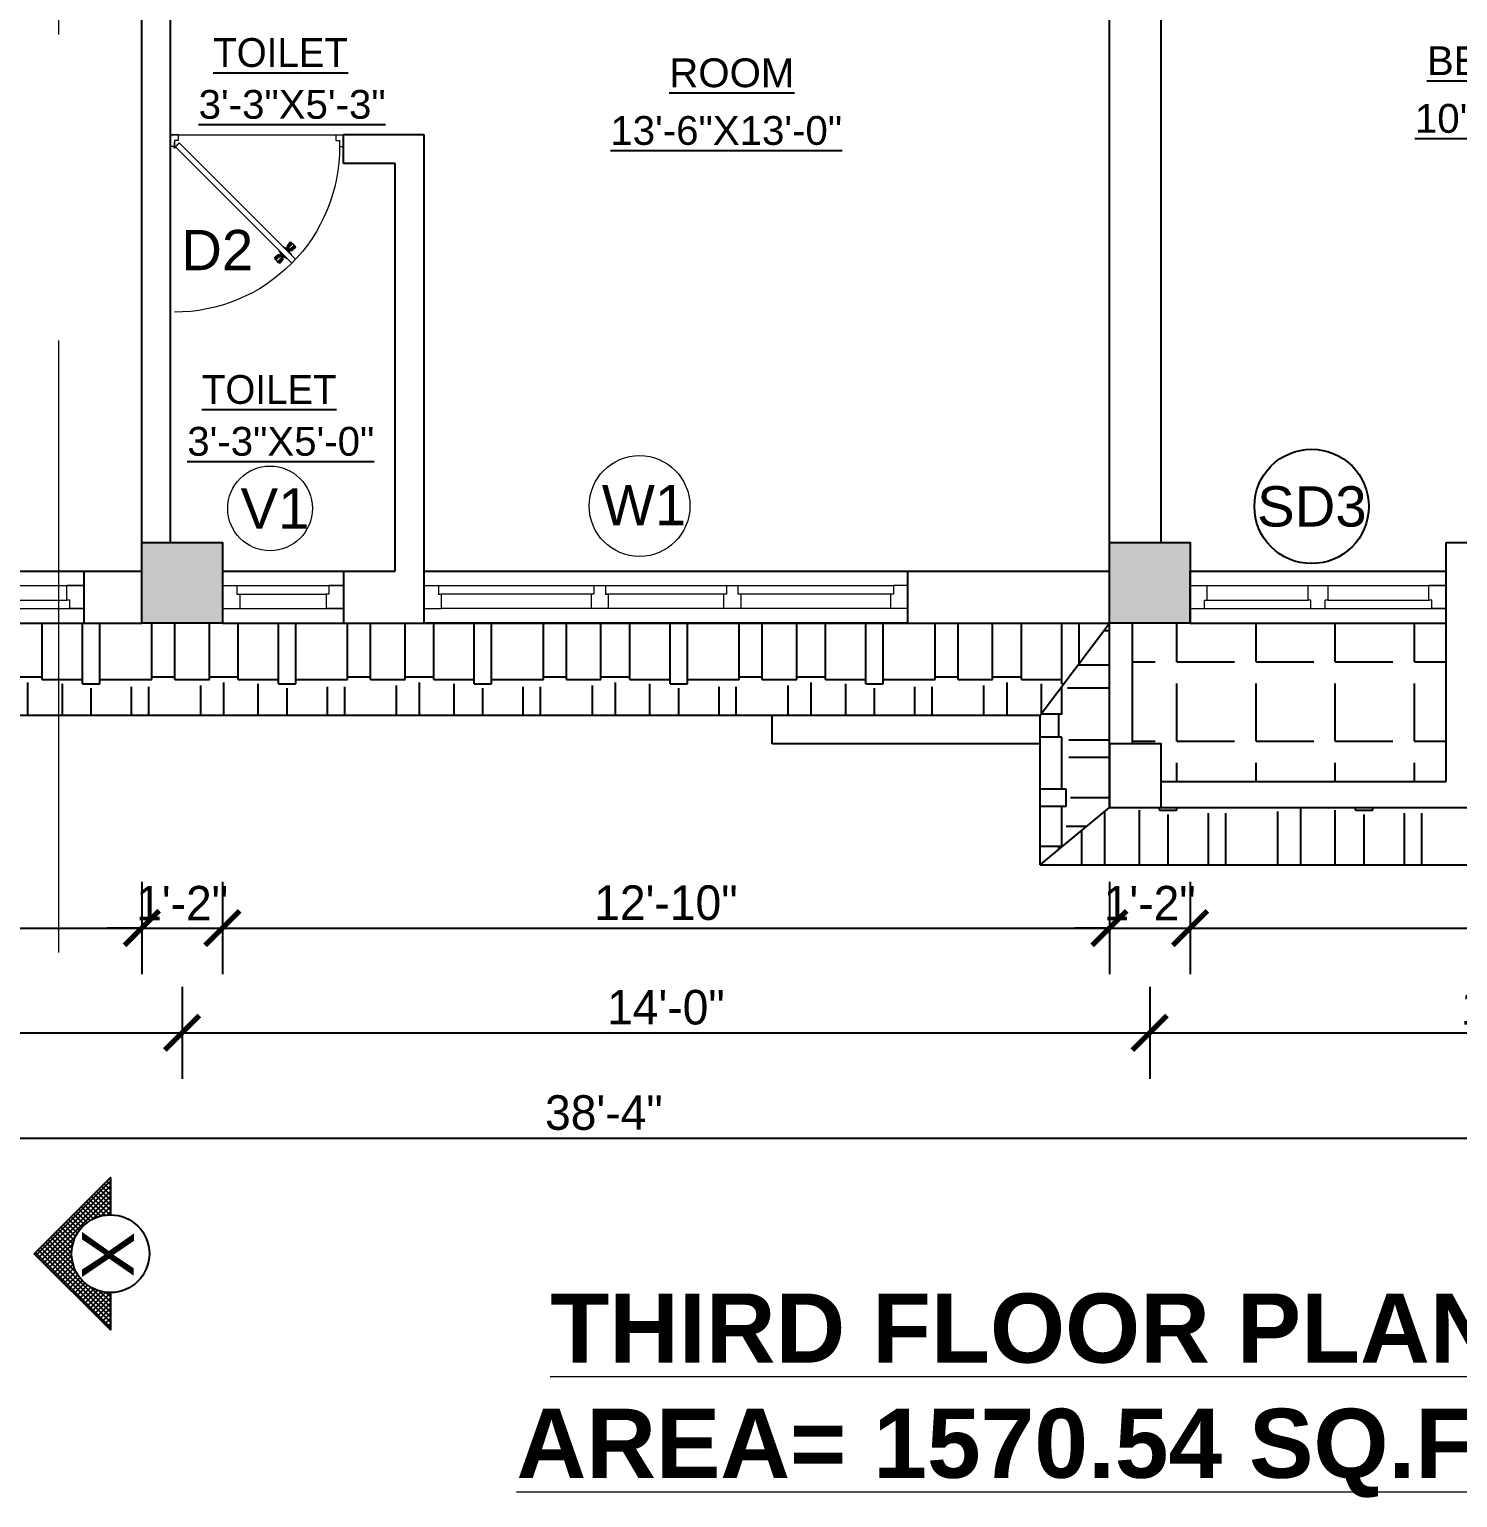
# Model space of a CAD drawing. Header units: inches. Extents: x 3672 to 10975, y -27382 to -746.
# Drawn here: x 8443.6 to 8691.6, y -25804.3 to -25549.4 of the extents above; entities that cross this region are included whole.
import ezdxf

# ---------------------------------------------------------------- set-up
doc = ezdxf.new("R2010")
doc.units = ezdxf.units.IN
doc.header["$LTSCALE"] = 17
doc.header["$MEASUREMENT"] = 0
doc.linetypes.add('21_FP_00$0$HIDDEN', pattern=[0.375, 0.25, -0.125])
doc.linetypes.add('PHANTOM2', pattern=[1.25, 0.625, -0.125, 0.125, -0.125, 0.125, -0.125])
for name, color, linetype, lineweight in [('25 BOT BAR', 12, 'Continuous', 25), ('aa_section_line', 2, 'PHANTOM2', 13), ('DOOR & WIN', 1, 'Continuous', 25), ('OUTLINE', 1, 'Continuous', 25), ('PUERTAS', 7, 'Continuous', 9), ('TEXT', 231, 'Continuous', 20), ('WINDOW FRAME PLAN', 162, 'Continuous', 18)]:
    doc.layers.add(name, color=color, linetype=linetype, lineweight=lineweight)
doc.layers.add('A-Sect-Iden', color=111, linetype='Continuous')
doc.styles.add('ARCHITECTURE', font='stylu.ttf')
doc.styles.add('DIMTEXT', font='arial.ttf', dxfattribs={"height": 6})
doc.styles.add('HEADING', font='swissel.ttf')
doc.dimstyles.new('8 SCALE', dxfattribs={"dimscale": 0, "dimtxt": 6, "dimasz": 6, "dimexe": 8, "dimexo": 8, "dimgap": 1.25, "dimtad": 1, "dimdec": 0, "dimzin": 3, "dimdsep": 46, "dimlunit": 4, "dimtxsty": 'ARCHITECTURE', "dimblk": 'ARCHTICK', "dimcen": 8, "dimdle": 8, "dimclrd": 5, "dimclre": 5, "dimclrt": 7, "dimadec": 0, "dimazin": 0, "dimtfac": 0.75, "dimtdec": 0, "dimtix": 1, "dimtmove": 2, "dimatfit": 3, "dimldrblk": 'ARCHTICK', "dimfxl": 8, "dimfxlon": 1, "dimtolj": 1, "dimtzin": 0, "dimlwd": -1, "dimlwe": -1, "dimarcsym": 0})
pattern_1 = [(0, (-1697.117, -6798.299), (25.5, 12), [6, -5, 7, -3, 9, -4]), (0, (-1691.117, -6797.799), (25.5, 12), [5, -19, 4, -6]), (0, (-1679.117, -6799.049), (25.5, 12), [3, -31]), (90, (-1697.117, -6798.299), (-8.5, 12), [11.5, -36.5]), (90, (-1691.117, -6798.299), (-8.5, 12), [11.25, -36.75]), (90, (-1686.117, -6798.299), (-8.5, 12), [10.5, -37.5]), (90, (-1679.117, -6799.049), (-8.5, 12), [11.5, -36.5]), (90, (-1676.117, -6799.049), (-8.5, 12), [11.5, -36.5]), (90, (-1667.117, -6798.299), (-8.5, 12), [11, -37])]

# ---------------------------------------------------------------- blocks, each defined once
blk = doc.blocks.new("5'")
at = {"layer": 'WINDOW FRAME PLAN'}
for p, q in [((10026.35, -7897.24), (10086.35, -7897.24)), ((10026.35, -7897.24), (10026.35, -7901.24)), ((10026.35, -7897.24), (10029.35, -7897.24)), ((10029.35, -7899.74), (10029.35, -7897.24)), ((10054.85, -7899.74), (10054.85, -7897.24)), ((10054.85, -7897.24), (10057.85, -7897.24)), ((10057.85, -7899.74), (10057.85, -7897.24)), ((10086.35, -7897.24), (10083.35, -7897.24)), ((10083.35, -7899.74), (10083.35, -7897.24)), ((10086.35, -7897.24), (10086.35, -7901.24)), ((10028.85, -7901.24), (10028.85, -7899.74)), ((10028.85, -7899.74), (10029.35, -7899.74)), ((10029.35, -7899.74), (10054.85, -7899.74)), ((10055.35, -7899.74), (10054.85, -7899.74)), ((10055.35, -7901.24), (10055.35, -7899.74)), ((10057.35, -7901.24), (10057.35, -7899.74)), ((10057.85, -7899.74), (10057.35, -7899.74)), ((10057.85, -7899.74), (10083.35, -7899.74)), ((10083.85, -7899.74), (10083.35, -7899.74)), ((10083.85, -7901.24), (10083.85, -7899.74)), ((10026.35, -7901.24), (10086.35, -7901.24)), ((10026.35, -7901.24), (10028.85, -7901.24)), ((10086.35, -7901.24), (10083.85, -7901.24))]:
    blk.add_line(p, q, dxfattribs=at)
blk = doc.blocks.new('DFFDFD')
at = {"layer": 'DOOR & WIN'}
for p, q in [((-13646.78, -2252.33), (-13646.78, -2168.33)), ((-13637.78, -2168.33), (-13646.78, -2168.33)), ((-13637.78, -2168.33), (-13637.78, -2252.33)), ((-13637.78, -2252.33), (-13646.78, -2252.33)), ((-13637.78, -2252.33), (-13646.78, -2252.33))]:
    blk.add_line(p, q, dxfattribs=at)
at = {"layer": 'WINDOW FRAME PLAN'}
for p, q in [((-13644.28, -2168.33), (-13644.28, -2170.83)), ((-13640.28, -2168.33), (-13640.28, -2171.33)), ((-13644.28, -2249.83), (-13644.28, -2170.83)), ((-13644.28, -2170.83), (-13642.78, -2170.83)), ((-13642.78, -2170.83), (-13642.78, -2171.33)), ((-13642.78, -2171.33), (-13642.78, -2197.83)), ((-13642.78, -2171.33), (-13640.28, -2171.33)), ((-13640.28, -2171.33), (-13640.28, -2249.33)), ((-13642.78, -2197.33), (-13640.28, -2197.33)), ((-13644.28, -2197.83), (-13642.78, -2197.83)), ((-13644.28, -2199.83), (-13642.78, -2199.83)), ((-13642.78, -2199.83), (-13642.78, -2200.33)), ((-13642.78, -2199.83), (-13642.78, -2220.83)), ((-13642.78, -2200.33), (-13640.28, -2200.33)), ((-13642.78, -2220.33), (-13640.28, -2220.33)), ((-13642.78, -2220.83), (-13642.78, -2220.33)), ((-13644.28, -2220.83), (-13642.78, -2220.83)), ((-13644.28, -2222.83), (-13642.78, -2222.83)), ((-13642.78, -2222.83), (-13642.78, -2249.33)), ((-13642.78, -2223.33), (-13640.28, -2223.33)), ((-13644.28, -2252.33), (-13644.28, -2249.83)), ((-13644.28, -2249.83), (-13642.78, -2249.83)), ((-13642.78, -2249.33), (-13640.28, -2249.33)), ((-13642.78, -2249.83), (-13642.78, -2249.33)), ((-13640.28, -2252.33), (-13640.28, -2249.33))]:
    blk.add_line(p, q, dxfattribs=at)
blk = doc.blocks.new('2ft6in')
at = {"layer": 'PUERTAS', "color": 2}
for p, q in [((0.84, 2.1), (21.02, 22.28)), ((21.71, 21.6), (1.47, 1.37)), ((18.33, 21.76), (18.31, 21.77)), ((21.71, 21.6), (21.02, 22.28)), ((21.18, 18.9), (21.2, 18.89)), ((0, 2), (0, 0)), ((0.6, 2), (0, 2)), ((1.33, 0), (0, 0)), ((0.6, 1.26), (0.6, 2.04)), ((0.67, 1.26), (0.6, 1.26)), ((0.67, 1.26), (0.67, 2.01)), ((0.67, 1), (0.67, 1.26)), ((1.33, 1), (0.67, 1)), ((1.31, 1.53), (0.79, 2.06)), ((1.36, 1.58), (0.81, 2.12)), ((1.36, 1.58), (1.31, 1.53)), ((1.47, 1.37), (1.31, 1.53)), ((1.33, 0), (1.33, 1)), ((28.67, 0), (28.67, 1)), ((28.67, 1), (29.33, 1)), ((28.67, 0), (30, 0)), ((29.33, 1), (29.33, 2)), ((29.33, 2), (30, 2)), ((30, 0), (30, 2))]:
    blk.add_line(p, q, dxfattribs=at)
at = {"layer": 'PUERTAS', "color": 8}
for p, q in [((18.81, 20.78), (18.04, 21.4)), ((18.86, 20.83), (18.08, 21.46)), ((18.95, 20.92), (18.2, 21.58)), ((18.44, 21.9), (18.31, 21.77)), ((19.07, 21.03), (18.34, 21.72)), ((18.44, 21.9), (18.56, 22.02)), ((18.58, 22.01), (18.56, 22.02)), ((19.3, 21.26), (18.61, 22)), ((19.42, 21.38), (18.75, 22.14)), ((19.51, 21.48), (18.88, 22.26)), ((18.91, 20.27), (19.19, 20.69)), ((19.55, 21.53), (18.93, 22.3)), ((19.13, 20.8), (19.03, 20.9)), ((19.15, 20.82), (19.05, 20.92)), ((19.09, 20.44), (19.25, 20.76)), ((19.19, 20.87), (19.1, 20.96)), ((19.25, 20.93), (19.16, 21.02)), ((19.28, 20.63), (19.32, 20.83)), ((19.4, 21.08), (19.31, 21.17)), ((19.47, 21.15), (19.38, 21.24)), ((19.43, 20.78), (19.4, 20.9)), ((19.51, 21.19), (19.42, 21.28)), ((19.55, 20.91), (19.43, 20.94)), ((19.53, 21.21), (19.44, 21.3)), ((19.7, 21.06), (19.51, 21.01)), ((19.89, 21.24), (19.58, 21.08)), ((20.07, 21.42), (19.64, 21.15)), ((20.67, 20.47), (20.51, 20.15)), ((20.85, 20.64), (20.57, 20.22)), ((19.69, 19.49), (20.12, 19.76)), ((19.87, 19.67), (20.18, 19.83)), ((20.06, 19.85), (20.25, 19.9)), ((20.21, 20), (20.33, 19.97)), ((20.21, 19.38), (20.83, 18.61)), ((20.23, 19.7), (20.32, 19.61)), ((20.25, 19.72), (20.34, 19.63)), ((20.25, 19.43), (20.88, 18.65)), ((20.29, 19.76), (20.38, 19.67)), ((20.33, 20.13), (20.36, 20.01)), ((20.34, 19.53), (21, 18.77)), ((20.36, 19.83), (20.45, 19.74)), ((20.48, 20.28), (20.44, 20.08)), ((20.46, 19.64), (21.14, 18.91)), ((20.5, 19.98), (20.6, 19.89)), ((20.57, 20.04), (20.66, 19.95)), ((20.61, 20.09), (20.7, 19.99)), ((20.63, 20.11), (20.72, 20.01)), ((20.69, 19.87), (21.42, 19.19)), ((20.81, 19.99), (21.56, 19.33)), ((20.9, 20.08), (21.68, 19.45)), ((20.95, 20.13), (21.72, 19.51)), ((21.32, 19.01), (21.2, 18.89)), ((21.32, 19.01), (21.44, 19.14)), ((21.43, 19.15), (21.44, 19.14)), ((0, 0), (30, 0))]:
    blk.add_line(p, q, dxfattribs=at)
at = {"layer": 'PUERTAS', "color": 1}
for p, q in [((18.06, 21.44), (18.48, 21.86)), ((18.74, 20.79), (18.06, 21.34)), ((18.08, 21.51), (18.45, 21.88)), ((18.11, 21.49), (18.08, 21.51)), ((18.82, 22.25), (18.45, 21.88)), ((18.9, 22.28), (18.48, 21.86)), ((18.84, 22.23), (18.82, 22.25)), ((18.83, 20.8), (19.18, 21.15)), ((18.84, 20.21), (19.1, 20.6)), ((18.92, 20.89), (18.93, 20.88)), ((19.54, 21.59), (18.99, 22.27)), ((19.02, 20.88), (19.24, 21.1)), ((19.12, 20.8), (19.03, 20.89)), ((19.1, 20.7), (19.11, 20.69)), ((19.1, 20.6), (19.1, 20.6)), ((19.11, 20.79), (19.33, 21.01)), ((19.54, 21.5), (19.18, 21.15)), ((19.45, 21.31), (19.24, 21.1)), ((19.55, 21.22), (19.33, 21.01)), ((19.45, 21.41), (19.45, 21.41)), ((19.54, 21.22), (19.45, 21.31)), ((19.64, 21.23), (19.64, 21.23)), ((19.74, 21.24), (19.73, 21.23)), ((20.12, 21.49), (19.74, 21.24)), ((20.22, 21.48), (20.22, 21.49)), ((20.91, 20.7), (20.66, 20.31)), ((20.91, 20.8), (20.91, 20.79)), ((18.85, 20.11), (18.84, 20.12)), ((19.53, 19.43), (19.54, 19.42)), ((19.64, 19.42), (20.02, 19.67)), ((20.02, 19.67), (20.03, 19.68)), ((20.12, 19.68), (20.12, 19.68)), ((20.21, 19.69), (20.43, 19.9)), ((20.22, 19.41), (20.57, 19.76)), ((20.22, 19.69), (20.31, 19.6)), ((20.22, 19.32), (20.76, 18.64)), ((20.31, 19.6), (20.52, 19.81)), ((20.31, 19.5), (20.31, 19.5)), ((20.65, 20.12), (20.43, 19.9)), ((20.74, 20.03), (20.52, 19.81)), ((20.93, 20.11), (20.57, 19.76)), ((20.64, 20.11), (20.73, 20.02)), ((20.66, 20.31), (20.65, 20.31)), ((20.65, 20.21), (20.65, 20.22)), ((20.84, 20.02), (20.83, 20.03)), ((20.86, 18.63), (21.28, 19.05)), ((20.91, 18.68), (20.94, 18.66)), ((20.94, 18.66), (21.31, 19.03)), ((21.02, 20.12), (21.7, 19.57)), ((21.7, 19.47), (21.28, 19.05)), ((21.67, 19.4), (21.31, 19.03)), ((21.65, 19.42), (21.67, 19.4))]:
    blk.add_line(p, q, dxfattribs=at)
at = {"layer": 'PUERTAS', "color": 2}
for radius in [0.129, 0.0627]:
    blk.add_circle((0.68, 2.14), radius, dxfattribs=at)
at = {"layer": 'PUERTAS', "color": 8}
blk.add_arc((0.68, 2.14), 28.65, 359.7285, 90.0333, dxfattribs=at)
at = {"layer": 'PUERTAS', "color": 1}
for centre, start, end in [((18.78, 20.84), 231.0764, 315), ((18.94, 22.23), 38.9236, 135), ((18.97, 20.93), 225, 315), ((19.16, 20.74), 135, 219.7428), ((19.06, 20.65), 315, 39.7428), ((19.4, 21.36), 315, 45), ((19.49, 21.55), 315, 38.9236), ((19.6, 21.18), 50.2572, 135), ((19.68, 21.28), 230.2572, 315), ((20.17, 21.44), 45, 135), ((20.87, 20.75), 315, 45), ((18.89, 20.16), 135, 225), ((19.59, 19.47), 225, 315), ((20.07, 19.63), 50.2572, 135), ((20.16, 19.73), 230.2572, 315), ((20.27, 19.36), 135, 218.9236), ((20.35, 19.55), 135, 225), ((20.7, 20.26), 135, 219.7428), ((20.6, 20.17), 315, 39.7428), ((20.78, 19.98), 45, 135), ((20.82, 18.68), 218.9236, 315), ((20.98, 20.07), 51.0764, 135), ((21.65, 19.52), 315, 51.0764)]:
    blk.add_arc(centre, 0.0667, start, end, dxfattribs=at)
blk = doc.blocks.new('*U2800')
at = {"color": 3}
blk.add_blockref('2ft6in', (0, 0), dxfattribs=at)
blk = doc.blocks.new('_ArchTick')
at = {"color": 0, "linetype": 'ByBlock', "const_width": 0.15}
blk.add_lwpolyline([(-0.5, -0.5), (0.5, 0.5)], dxfattribs=at)
blk = doc.blocks.new('*D3294')
at = {"layer": '25 BOT BAR', "color": 5, "transparency": 16777216}
for p, q in [((8327.17, -25697.41), (8327.17, -25713.41)), ((8463.17, -25697.41), (8463.17, -25713.41)), ((8319.17, -25705.41), (8471.17, -25705.41))]:
    blk.add_line(p, q, dxfattribs=at)
at = {"layer": 'Defpoints', "color": 0, "transparency": 16777216}
for p in [(8327.17, -25652.46), (8463.17, -25652.46), (8463.17, -25705.41)]:
    blk.add_point(p, dxfattribs=at)
at = {"layer": '25 BOT BAR', "color": 5, "transparency": 16777216, "xscale": 6, "yscale": 6, "zscale": 6, "rotation": 180}
blk.add_blockref('_ArchTick', (8327.17, -25705.41), dxfattribs=at)
at = {"layer": '25 BOT BAR', "color": 5, "transparency": 16777216, "xscale": 6, "yscale": 6, "zscale": 6}
blk.add_blockref('_ArchTick', (8463.17, -25705.41), dxfattribs=at)
at = {"layer": '25 BOT BAR', "color": 7, "transparency": 16777216, "insert": (8395.17, -25701.03), "char_height": 6, "attachment_point": 5, "style": 'ARCHITECTURE'}
blk.add_mtext('\\A1;11\'-4"', dxfattribs=at)
blk = doc.blocks.new('*D3295')
at = {"layer": '25 BOT BAR', "color": 5, "transparency": 16777216}
for p, q in [((8463.17, -25697.41), (8463.17, -25713.41)), ((8477.17, -25697.41), (8477.17, -25713.41)), ((8463.17, -25705.41), (8457.17, -25705.41)), ((8463.17, -25705.41), (8477.17, -25705.41)), ((8477.17, -25705.41), (8483.17, -25705.41))]:
    blk.add_line(p, q, dxfattribs=at)
at = {"layer": 'Defpoints', "color": 0, "transparency": 16777216}
for p in [(8463.17, -25652.46), (8477.17, -25652.46), (8477.17, -25705.41)]:
    blk.add_point(p, dxfattribs=at)
at = {"layer": '25 BOT BAR', "color": 5, "transparency": 16777216, "xscale": 6, "yscale": 6, "zscale": 6}
blk.add_blockref('_ArchTick', (8463.17, -25705.41), dxfattribs=at)
at = {"layer": '25 BOT BAR', "color": 5, "transparency": 16777216, "xscale": 6, "yscale": 6, "zscale": 6, "rotation": 180}
blk.add_blockref('_ArchTick', (8477.17, -25705.41), dxfattribs=at)
at = {"layer": '25 BOT BAR', "color": 7, "transparency": 16777216, "insert": (8470.17, -25701.1), "char_height": 6, "attachment_point": 5, "style": 'ARCHITECTURE'}
blk.add_mtext('\\A1;1\'-2"', dxfattribs=at)
blk = doc.blocks.new('*D3296')
at = {"layer": '25 BOT BAR', "color": 5, "transparency": 16777216}
for p, q in [((8477.17, -25697.41), (8477.17, -25713.41)), ((8631.17, -25697.41), (8631.17, -25713.41)), ((8469.17, -25705.41), (8639.17, -25705.41))]:
    blk.add_line(p, q, dxfattribs=at)
at = {"layer": 'Defpoints', "color": 0, "transparency": 16777216}
for p in [(8477.17, -25652.46), (8631.17, -25652.46), (8631.17, -25705.41)]:
    blk.add_point(p, dxfattribs=at)
at = {"layer": '25 BOT BAR', "color": 5, "transparency": 16777216, "xscale": 6, "yscale": 6, "zscale": 6, "rotation": 180}
blk.add_blockref('_ArchTick', (8477.17, -25705.41), dxfattribs=at)
at = {"layer": '25 BOT BAR', "color": 5, "transparency": 16777216, "xscale": 6, "yscale": 6, "zscale": 6}
blk.add_blockref('_ArchTick', (8631.17, -25705.41), dxfattribs=at)
at = {"layer": '25 BOT BAR', "color": 7, "transparency": 16777216, "insert": (8554.17, -25701.05), "char_height": 6, "attachment_point": 5, "style": 'ARCHITECTURE'}
blk.add_mtext('\\A1;12\'-10"', dxfattribs=at)
blk = doc.blocks.new('*D3297')
at = {"layer": '25 BOT BAR', "color": 5, "transparency": 16777216}
for p, q in [((8631.17, -25697.41), (8631.17, -25713.41)), ((8645.17, -25697.41), (8645.17, -25713.41)), ((8631.17, -25705.41), (8625.17, -25705.41)), ((8631.17, -25705.41), (8645.17, -25705.41)), ((8645.17, -25705.41), (8651.17, -25705.41))]:
    blk.add_line(p, q, dxfattribs=at)
at = {"layer": 'Defpoints', "color": 0, "transparency": 16777216}
for p in [(8631.17, -25652.46), (8645.17, -25652.46), (8645.17, -25705.41)]:
    blk.add_point(p, dxfattribs=at)
at = {"layer": '25 BOT BAR', "color": 5, "transparency": 16777216, "xscale": 6, "yscale": 6, "zscale": 6}
blk.add_blockref('_ArchTick', (8631.17, -25705.41), dxfattribs=at)
at = {"layer": '25 BOT BAR', "color": 5, "transparency": 16777216, "xscale": 6, "yscale": 6, "zscale": 6, "rotation": 180}
blk.add_blockref('_ArchTick', (8645.17, -25705.41), dxfattribs=at)
at = {"layer": '25 BOT BAR', "color": 7, "transparency": 16777216, "insert": (8638.17, -25701.1), "char_height": 6, "attachment_point": 5, "style": 'ARCHITECTURE'}
blk.add_mtext('\\A1;1\'-2"', dxfattribs=at)
blk = doc.blocks.new('*D3298')
at = {"layer": '25 BOT BAR', "color": 5, "transparency": 16777216}
for p, q in [((8645.17, -25697.41), (8645.17, -25713.41)), ((8759.63, -25697.41), (8759.63, -25713.41)), ((8637.17, -25705.41), (8767.63, -25705.41))]:
    blk.add_line(p, q, dxfattribs=at)
at = {"layer": 'Defpoints', "color": 0, "transparency": 16777216}
for p in [(8645.17, -25652.46), (8759.63, -25652.46), (8759.63, -25705.41)]:
    blk.add_point(p, dxfattribs=at)
at = {"layer": '25 BOT BAR', "color": 5, "transparency": 16777216, "xscale": 6, "yscale": 6, "zscale": 6, "rotation": 180}
blk.add_blockref('_ArchTick', (8645.17, -25705.41), dxfattribs=at)
at = {"layer": '25 BOT BAR', "color": 5, "transparency": 16777216, "xscale": 6, "yscale": 6, "zscale": 6}
blk.add_blockref('_ArchTick', (8759.63, -25705.41), dxfattribs=at)
at = {"layer": '25 BOT BAR', "color": 7, "transparency": 16777216, "insert": (8702.4, -25701.05), "char_height": 6, "attachment_point": 5, "style": 'ARCHITECTURE'}
blk.add_mtext('\\A1;9\'-6"', dxfattribs=at)
blk = doc.blocks.new('*D3300')
at = {"layer": '25 BOT BAR', "color": 5, "transparency": 16777216}
for p, q in [((8320.17, -25715.61), (8320.17, -25731.61)), ((8470.17, -25715.61), (8470.17, -25731.61)), ((8312.17, -25723.61), (8478.17, -25723.61))]:
    blk.add_line(p, q, dxfattribs=at)
at = {"layer": 'Defpoints', "color": 0, "transparency": 16777216}
for p in [(8320.17, -25645.46), (8470.17, -25645.46), (8470.17, -25723.61)]:
    blk.add_point(p, dxfattribs=at)
at = {"layer": '25 BOT BAR', "color": 5, "transparency": 16777216, "xscale": 6, "yscale": 6, "zscale": 6, "rotation": 180}
blk.add_blockref('_ArchTick', (8320.17, -25723.61), dxfattribs=at)
at = {"layer": '25 BOT BAR', "color": 5, "transparency": 16777216, "xscale": 6, "yscale": 6, "zscale": 6}
blk.add_blockref('_ArchTick', (8470.17, -25723.61), dxfattribs=at)
at = {"layer": '25 BOT BAR', "color": 7, "transparency": 16777216, "insert": (8395.17, -25719.25), "char_height": 6, "attachment_point": 5, "style": 'ARCHITECTURE'}
blk.add_mtext('\\A1;12\'-6"', dxfattribs=at)
blk = doc.blocks.new('*D3301')
at = {"layer": '25 BOT BAR', "color": 5, "transparency": 16777216}
for p, q in [((8470.17, -25715.61), (8470.17, -25731.61)), ((8638.17, -25715.61), (8638.17, -25731.61)), ((8462.17, -25723.61), (8646.17, -25723.61))]:
    blk.add_line(p, q, dxfattribs=at)
at = {"layer": 'Defpoints', "color": 0, "transparency": 16777216}
for p in [(8470.17, -25645.46), (8638.17, -25645.46), (8638.17, -25723.61)]:
    blk.add_point(p, dxfattribs=at)
at = {"layer": '25 BOT BAR', "color": 5, "transparency": 16777216, "xscale": 6, "yscale": 6, "zscale": 6, "rotation": 180}
blk.add_blockref('_ArchTick', (8470.17, -25723.61), dxfattribs=at)
at = {"layer": '25 BOT BAR', "color": 5, "transparency": 16777216, "xscale": 6, "yscale": 6, "zscale": 6}
blk.add_blockref('_ArchTick', (8638.17, -25723.61), dxfattribs=at)
at = {"layer": '25 BOT BAR', "color": 7, "transparency": 16777216, "insert": (8554.17, -25719.2), "char_height": 6, "attachment_point": 5, "style": 'ARCHITECTURE'}
blk.add_mtext('\\A1;14\'-0"', dxfattribs=at)
blk = doc.blocks.new('*D3302')
at = {"layer": '25 BOT BAR', "color": 5, "transparency": 16777216}
for p, q in [((8638.17, -25715.61), (8638.17, -25731.61)), ((8766.63, -25715.61), (8766.63, -25731.61)), ((8630.17, -25723.61), (8774.63, -25723.61))]:
    blk.add_line(p, q, dxfattribs=at)
at = {"layer": 'Defpoints', "color": 0, "transparency": 16777216}
for p in [(8638.17, -25645.46), (8766.63, -25645.46), (8766.63, -25723.61)]:
    blk.add_point(p, dxfattribs=at)
at = {"layer": '25 BOT BAR', "color": 5, "transparency": 16777216, "xscale": 6, "yscale": 6, "zscale": 6, "rotation": 180}
blk.add_blockref('_ArchTick', (8638.17, -25723.61), dxfattribs=at)
at = {"layer": '25 BOT BAR', "color": 5, "transparency": 16777216, "xscale": 6, "yscale": 6, "zscale": 6}
blk.add_blockref('_ArchTick', (8766.63, -25723.61), dxfattribs=at)
at = {"layer": '25 BOT BAR', "color": 7, "transparency": 16777216, "insert": (8702.4, -25719.24), "char_height": 6, "attachment_point": 5, "style": 'ARCHITECTURE'}
blk.add_mtext('\\A1;10\'-8"', dxfattribs=at)
blk = doc.blocks.new('*D3303')
at = {"layer": '25 BOT BAR', "color": 5, "transparency": 16777216}
for p, q in [((8313.17, -25733.87), (8313.17, -25749.87)), ((8773.63, -25733.87), (8773.63, -25749.87)), ((8305.17, -25741.87), (8781.63, -25741.87))]:
    blk.add_line(p, q, dxfattribs=at)
at = {"layer": 'Defpoints', "color": 0, "transparency": 16777216}
for p in [(8313.17, -25652.46), (8773.63, -25652.46), (8773.63, -25741.87)]:
    blk.add_point(p, dxfattribs=at)
at = {"layer": '25 BOT BAR', "color": 5, "transparency": 16777216, "xscale": 6, "yscale": 6, "zscale": 6, "rotation": 180}
blk.add_blockref('_ArchTick', (8313.17, -25741.87), dxfattribs=at)
at = {"layer": '25 BOT BAR', "color": 5, "transparency": 16777216, "xscale": 6, "yscale": 6, "zscale": 6}
blk.add_blockref('_ArchTick', (8773.63, -25741.87), dxfattribs=at)
at = {"layer": '25 BOT BAR', "color": 7, "transparency": 16777216, "insert": (8543.4, -25737.49), "char_height": 6, "attachment_point": 5, "style": 'ARCHITECTURE'}
blk.add_mtext('\\A1;38\'-4"', dxfattribs=at)
blk = doc.blocks.new('*D3336')
at = {"layer": '25 BOT BAR', "color": 5, "transparency": 16777216}
for p, q in [((8257.85, -25660.46), (8257.85, -25702.46)), ((8265.85, -25668.46), (8249.85, -25668.46)), ((8265.85, -25694.46), (8249.85, -25694.46))]:
    blk.add_line(p, q, dxfattribs=at)
at = {"layer": 'Defpoints', "color": 0, "transparency": 16777216}
for p in [(8297.17, -25668.46), (8257.85, -25694.46), (8619.17, -25694.46)]:
    blk.add_point(p, dxfattribs=at)
at = {"layer": '25 BOT BAR', "color": 5, "transparency": 16777216, "xscale": 6, "yscale": 6, "zscale": 6}
for p, rotation in [((8257.85, -25668.46), 90), ((8257.85, -25694.46), 270)]:
    blk.add_blockref('_ArchTick', p, dxfattribs=dict(at, rotation=rotation))
at = {"layer": '25 BOT BAR', "color": 7, "transparency": 16777216, "insert": (8253.54, -25681.46), "char_height": 6, "attachment_point": 5, "rotation": 90, "style": 'ARCHITECTURE'}
blk.add_mtext('\\A1;2\'-2"', dxfattribs=at)
blk = doc.blocks.new('*D3337')
at = {"layer": '25 BOT BAR', "color": 5, "transparency": 16777216}
for p, q in [((8222.23, -25644.46), (8222.23, -25702.46)), ((8230.23, -25652.46), (8214.23, -25652.46)), ((8230.23, -25694.46), (8214.23, -25694.46))]:
    blk.add_line(p, q, dxfattribs=at)
at = {"layer": 'Defpoints', "color": 0, "transparency": 16777216}
for p in [(8313.17, -25652.46), (8222.23, -25694.46), (8619.17, -25694.46)]:
    blk.add_point(p, dxfattribs=at)
at = {"layer": '25 BOT BAR', "color": 5, "transparency": 16777216, "xscale": 6, "yscale": 6, "zscale": 6}
for p, rotation in [((8222.23, -25652.46), 90), ((8222.23, -25694.46), 270)]:
    blk.add_blockref('_ArchTick', p, dxfattribs=dict(at, rotation=rotation))
at = {"layer": '25 BOT BAR', "color": 7, "transparency": 16777216, "insert": (8217.87, -25673.46), "char_height": 6, "attachment_point": 5, "rotation": 90, "style": 'ARCHITECTURE'}
blk.add_mtext('\\A1;3\'-6"', dxfattribs=at)

msp = doc.modelspace()

# ---------------------------------------------------------------- hatches: boundary and pattern name
at = {"layer": 'A-Sect-Iden', "ltscale": 0.5}
h = msp.add_hatch(dxfattribs=at)
h.set_pattern_fill('ANSI37', color=2, scale=5, style=0)
h.set_pattern_definition([(45, (-17391.3461, -31943.4731), (-0.441941738, 0.441941738), []), (135, (-17391.3461, -31943.4731), (-0.441941738, -0.441941738), [])])
h.paths.add_polyline_path([(8457.73, -25768.71), (8457.73, -25775.2), (8444.49, -25761.96), (8457.73, -25748.71), (8457.73, -25755.21, 1)])
at = {"layer": 'DOOR & WIN'}
h = msp.add_hatch(color=256, dxfattribs=at)
h.dxf.hatch_style = 1
h.paths.add_polyline_path([(8477.17, -25638.46), (8463.17, -25638.46), (8463.17, -25652.46), (8477.17, -25652.46)])
h = msp.add_hatch(color=256, dxfattribs=at)
h.dxf.hatch_style = 1
h.paths.add_polyline_path([(8645.17, -25638.46), (8631.17, -25638.46), (8631.17, -25652.46), (8645.17, -25652.46)])
at = {"layer": 'OUTLINE'}
h = msp.add_hatch(dxfattribs=at)
h.set_pattern_fill('AR-RSHKE', color=8)
h.set_pattern_definition(pattern_1)
h.paths.add_polyline_path([(8448.73, -25652.46), (8327.17, -25652.46), (8313.17, -25652.46), (8297.17, -25668.46), (8448.73, -25668.46)])
h = msp.add_hatch(dxfattribs=at)
h.set_pattern_fill('AR-RSHKE', color=8)
h.set_pattern_definition(pattern_1)
h.paths.add_polyline_path([(8631.17, -25652.46), (8477.17, -25652.46), (8463.17, -25652.46), (8448.73, -25652.46), (8448.73, -25668.46), (8619.17, -25668.46)])
h = msp.add_hatch(dxfattribs=at)
h.set_pattern_fill('AR-RSHKE', color=8, angle=90)
h.set_pattern_definition([(90, (-1697.117, -6798.299), (-12, 25.5), [6, -5, 7, -3, 9, -4]), (90, (-1697.617, -6792.299), (-12, 25.5), [5, -19, 4, -6]), (90, (-1696.367, -6780.299), (-12, 25.5), [3, -31]), (180, (-1697.117, -6798.299), (-12, -8.5), [11.5, -36.5]), (180, (-1697.117, -6792.299), (-12, -8.5), [11.25, -36.75]), (180, (-1697.117, -6787.299), (-12, -8.5), [10.5, -37.5]), (180, (-1696.367, -6780.299), (-12, -8.5), [11.5, -36.5]), (180, (-1696.367, -6777.299), (-12, -8.5), [11.5, -36.5]), (180, (-1697.117, -6768.299), (-12, -8.5), [11, -37])])
h.paths.add_polyline_path([(8619.17, -25694.46), (8631.17, -25684.46), (8631.17, -25652.46), (8619.17, -25668.46)])
h = msp.add_hatch(dxfattribs=at)
h.set_pattern_fill('ANGLE', color=8, scale=50)
h.set_pattern_definition([(0, (-1697.117, -4924.22), (0, 13.75), [10, -3.75]), (90, (-1697.117, -4924.22), (-13.75, 8e-16), [10, -3.75])])
h.paths.add_polyline_path([(8645.17, -25652.46), (8635.17, -25652.46), (8635.17, -25673.46), (8640.17, -25673.46), (8640.17, -25679.96), (8689.63, -25679.96), (8689.63, -25652.46)])
h = msp.add_hatch(dxfattribs=at)
h.set_pattern_fill('AR-RSHKE', color=8)
h.set_pattern_definition([(0, (-1697.117, -4924.22), (25.5, 12), [6, -5, 7, -3, 9, -4]), (0, (-1691.117, -4923.72), (25.5, 12), [5, -19, 4, -6]), (0, (-1679.117, -4924.97), (25.5, 12), [3, -31]), (90, (-1697.117, -4924.22), (-8.5, 12), [11.5, -36.5]), (90, (-1691.117, -4924.22), (-8.5, 12), [11.25, -36.75]), (90, (-1686.117, -4924.22), (-8.5, 12), [10.5, -37.5]), (90, (-1679.117, -4924.97), (-8.5, 12), [11.5, -36.5]), (90, (-1676.117, -4924.97), (-8.5, 12), [11.5, -36.5]), (90, (-1667.117, -4924.22), (-8.5, 12), [11, -37])])
h.paths.add_polyline_path([(8773.63, -25694.46), (8773.63, -25684.46), (8631.17, -25684.46), (8619.17, -25694.46)])

# ---------------------------------------------------------------- linework, layer by layer
at = {"layer": '25 BOT BAR'}
for p, q in [((8463.17, -25638.46), (8463.17, -25523.94)), ((8468.17, -25638.46), (8468.17, -25523.94)), ((8512.17, -25567.7), (8498.17, -25567.7)), ((8498.17, -25572.7), (8498.17, -25567.7)), ((8512.17, -25643.46), (8512.17, -25567.7)), ((8507.17, -25572.7), (8498.17, -25572.7)), ((8507.17, -25643.46), (8507.17, -25572.7)), ((8689.63, -25643.46), (8689.63, -25638.46)), ((8689.63, -25638.46), (8693.63, -25638.46)), ((8327.17, -25643.46), (8463.17, -25643.46)), ((8453.17, -25652.46), (8453.17, -25643.46)), ((8498.17, -25643.46), (8498.17, -25652.46)), ((8645.17, -25643.46), (8689.63, -25643.46)), ((8645.17, -25652.46), (8645.17, -25643.46)), ((8689.63, -25652.46), (8689.63, -25643.46)), ((8327.17, -25652.46), (8463.17, -25652.46)), ((8619.17, -25668.46), (8631.17, -25652.46)), ((8631.17, -25684.46), (8631.17, -25652.46)), ((8635.17, -25673.46), (8635.17, -25652.46)), ((8645.17, -25652.46), (8689.63, -25652.46)), ((8689.63, -25679.96), (8689.63, -25652.46)), ((8572.63, -25673.46), (8572.63, -25668.46)), ((8619.17, -25694.46), (8619.17, -25668.46)), ((8619.17, -25673.46), (8572.63, -25673.46)), ((8619.17, -25694.46), (8631.17, -25684.46))]:
    msp.add_line(p, q, dxfattribs=at)
msp.add_lwpolyline([(8631.17, -25684.46), (8640.17, -25684.46), (8640.17, -25673.46), (8631.17, -25673.46)], close=True, dxfattribs=at)
msp.add_circle((8666.28, -25632.21), 9.93, dxfattribs=at)
at = {"layer": 'A-Sect-Iden', "ltscale": 0.5}
msp.add_lwpolyline([(8457.73, -25768.71), (8457.73, -25775.2), (8444.49, -25761.96), (8457.73, -25748.71), (8457.73, -25755.21)], dxfattribs=at)
msp.add_circle((8457.73, -25761.96), 6.75, dxfattribs=at)
at = {"layer": 'aa_section_line', "linetype": '21_FP_00$0$HIDDEN', "ltscale": 25}
msp.add_line((8448.74, -25125.27), (8448.73, -25749.12), dxfattribs=at)
at = {"layer": 'DOOR & WIN'}
for p, q in [((8640.17, -25638.46), (8640.17, -25523.94)), ((8631.17, -25638.46), (8631.17, -25529.94)), ((8477.17, -25643.46), (8507.17, -25643.46)), ((8512.17, -25643.46), (8631.17, -25643.46)), ((8477.17, -25652.46), (8631.17, -25652.46)), ((8297.17, -25668.46), (8619.17, -25668.46)), ((8640.17, -25679.96), (8689.63, -25679.96)), ((8631.17, -25684.46), (8773.63, -25684.46)), ((8619.17, -25694.46), (8773.63, -25694.46))]:
    msp.add_line(p, q, dxfattribs=at)
at = {"layer": 'OUTLINE'}
for points in [[(8463.17, -25638.46), (8477.17, -25638.46), (8477.17, -25652.46), (8463.17, -25652.46)], [(8631.17, -25638.46), (8645.17, -25638.46), (8645.17, -25652.46), (8631.17, -25652.46)]]:
    msp.add_lwpolyline(points, close=True, dxfattribs=at)
at = {"layer": 'TEXT'}
for centre, radius in [((8549.59, -25632.14), 8.75), ((8485.43, -25632.56), 7.35)]:
    msp.add_circle(centre, radius, dxfattribs=at)
at = {"layer": 'WINDOW FRAME PLAN'}
for p, q in [((8477.17, -25645.96), (8498.17, -25645.96)), ((8477.17, -25645.96), (8479.67, -25645.96)), ((8479.67, -25645.96), (8479.67, -25647.46)), ((8479.67, -25647.46), (8480.17, -25647.46)), ((8480.17, -25647.46), (8495.17, -25647.46)), ((8480.17, -25647.46), (8480.17, -25649.96)), ((8495.17, -25647.46), (8495.17, -25649.96)), ((8495.67, -25647.46), (8495.17, -25647.46)), ((8498.17, -25645.96), (8495.67, -25645.96)), ((8495.67, -25645.96), (8495.67, -25647.46)), ((8645.17, -25645.96), (8689.63, -25645.96)), ((8645.17, -25645.96), (8645.17, -25649.96)), ((8645.17, -25645.96), (8648.17, -25645.96)), ((8648.17, -25648.46), (8648.17, -25645.96)), ((8665.67, -25648.46), (8665.67, -25645.96)), ((8665.67, -25645.96), (8669.13, -25645.96)), ((8669.13, -25648.46), (8669.13, -25645.96)), ((8689.63, -25645.96), (8686.63, -25645.96)), ((8686.63, -25648.46), (8686.63, -25645.96)), ((8689.63, -25645.96), (8689.63, -25649.96)), ((8477.17, -25649.96), (8498.17, -25649.96)), ((8477.17, -25649.96), (8480.17, -25649.96)), ((8498.17, -25649.96), (8495.17, -25649.96)), ((8645.17, -25649.96), (8689.63, -25649.96)), ((8645.17, -25649.96), (8647.67, -25649.96)), ((8647.67, -25649.96), (8647.67, -25648.46)), ((8647.67, -25648.46), (8648.17, -25648.46)), ((8648.17, -25648.46), (8665.67, -25648.46)), ((8666.17, -25648.46), (8665.67, -25648.46)), ((8666.17, -25649.96), (8666.17, -25648.46)), ((8668.63, -25649.96), (8668.63, -25648.46)), ((8669.13, -25648.46), (8668.63, -25648.46)), ((8669.13, -25648.46), (8686.63, -25648.46)), ((8687.13, -25648.46), (8686.63, -25648.46)), ((8687.13, -25649.96), (8687.13, -25648.46)), ((8689.63, -25649.96), (8687.13, -25649.96))]:
    msp.add_line(p, q, dxfattribs=at)

# ---------------------------------------------------------------- block references
at = {"layer": '25 BOT BAR'}
msp.add_blockref("5'", (-1633.18, -17748.72), dxfattribs=at)
at = {"layer": 'DOOR & WIN', "xscale": -1, "rotation": 180}
msp.add_blockref('*U2800', (8468.17, -25567.7), dxfattribs=at)
at = {"layer": 'OUTLINE', "rotation": 270}
msp.add_blockref('DFFDFD', (10764.5, -39290.24), dxfattribs=at)

# ---------------------------------------------------------------- texts
at = {"layer": 'A-Sect-Iden', "ltscale": 0.5, "insert": (8457.28, -25762.1), "char_height": 9, "width": 12.25, "attachment_point": 5, "rotation": 269.8551, "style": 'HEADING'}
msp.add_mtext('X', dxfattribs=at)
at = {"layer": 'DOOR & WIN', "char_height": 5, "attachment_point": 5}
for s, insert in [('{\\L\\C7;TOILET}', (8487.27, -25553.44)), ('{\\fArial TUR|b0|i0|c162|p34;\\L\\C7; \\fArial TUR|b0|i0|c0|p34;BED \\fArial TUR|b0|i0|c162|p34;ROOM}', (8704.34, -25554.87)), ('{\\fArial TUR|b0|i0|c0|p34;\\L\\C7; \\fArial TUR|b0|i0|c162|p34;ROOM}', (8564.64, -25556.96)), ('{\\fArial TUR|b0|i0|c0|p34;\\L\\C7;3\'-3"X5\'-3"}', (8489.27, -25562.44)), ('{\\fArial TUR|b0|i0|c0|p34;\\L\\C7;10\'-4"X13\'-4"}', (8704.34, -25564.88)), ('{\\fArial TUR|b0|i0|c0|p34;\\L\\C7;13\'-6"X13\'-0"}', (8564.64, -25566.97)), ('{\\L\\C7;TOILET}', (8485.3, -25611.94)), ('{\\fArial TUR|b0|i0|c0|p34;\\L\\C7;3\'-3"X5\'-0"}', (8487.3, -25620.94))]:
    msp.add_mtext(s, dxfattribs=dict(at, insert=insert))
at = {"layer": 'TEXT', "style": 'DIMTEXT'}
for s, p in [('D2', (8470.02, -25591.2)), ('V1', (8480.32, -25636.07)), ('W1', (8543.03, -25635.47))]:
    msp.add_text(s, height=7, dxfattribs=at).set_placement(p)
msp.add_text('SD3', height=7, rotation=360, dxfattribs=at).set_placement((8656.81, -25635.71))
at = {"layer": 'TEXT', "insert": (8616.5, -25768.87), "char_height": 12, "width": 396.2985, "attachment_point": 2}
msp.add_mtext('{\\fArial|b1|i0|c0|p34;\\LTHIRD FLOOR PLAN \\PAREA= 1570.54 SQ.FT}', dxfattribs=at)

# ---------------------------------------------------------------- dimensions: what is measured, and where the dimension line sits
at = {"layer": '25 BOT BAR'}
for base, p1, picture, middle in [((8222.23, -25694.46), (8313.17, -25652.46), '*D3337', (8217.87, -25673.46)), ((8257.85, -25694.46), (8297.17, -25668.46), '*D3336', (8253.54, -25681.46))]:
    dim = msp.add_linear_dim(base=base, p1=p1, p2=(8619.17, -25694.46), angle=90, dimstyle='8 SCALE', override={"dimscale": 1}, dxfattribs=at)
    dim.commit()
    dim.dimension.update_dxf_attribs({"geometry": picture, "text_midpoint": middle})
for base, p1, p2, picture, middle in [((8470.17, -25723.61), (8320.17, -25645.46), (8470.17, -25645.46), '*D3300', (8395.17, -25719.25)), ((8638.17, -25723.61), (8470.17, -25645.46), (8638.17, -25645.46), '*D3301', (8554.17, -25719.2)), ((8766.63, -25723.61), (8638.17, -25645.46), (8766.63, -25645.46), '*D3302', (8702.4, -25719.24)), ((8773.63, -25741.87), (8313.17, -25652.46), (8773.63, -25652.46), '*D3303', (8543.4, -25737.49)), ((8463.17, -25705.41), (8327.17, -25652.46), (8463.17, -25652.46), '*D3294', (8395.17, -25701.03)), ((8477.17, -25705.41), (8463.17, -25652.46), (8477.17, -25652.46), '*D3295', (8470.17, -25701.1)), ((8631.17, -25705.41), (8477.17, -25652.46), (8631.17, -25652.46), '*D3296', (8554.17, -25701.05)), ((8645.17, -25705.41), (8631.17, -25652.46), (8645.17, -25652.46), '*D3297', (8638.17, -25701.1)), ((8759.63, -25705.41), (8645.17, -25652.46), (8759.63, -25652.46), '*D3298', (8702.4, -25701.05))]:
    dim = msp.add_linear_dim(base=base, p1=p1, p2=p2, dimstyle='8 SCALE', override={"dimscale": 1}, dxfattribs=at)
    dim.commit()
    dim.dimension.update_dxf_attribs({"geometry": picture, "text_midpoint": middle})

doc.saveas('drawing.dxf')
